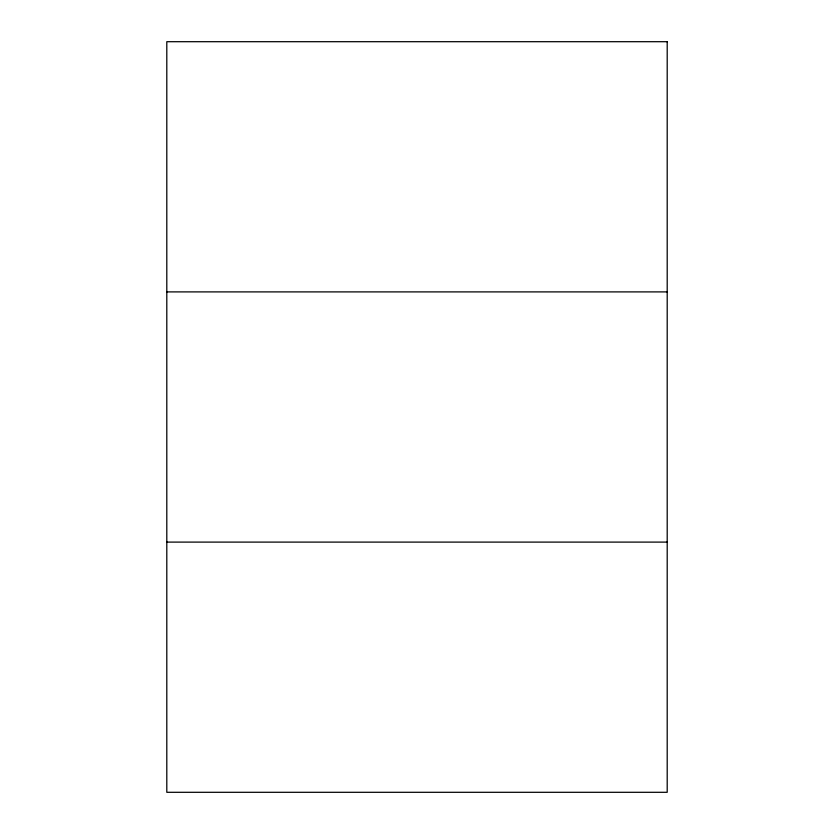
<?xml version="1.0" encoding="UTF-8"?>
<svg xmlns="http://www.w3.org/2000/svg" width="834" height="834" viewBox="0 0 834 834"><rect width="100%" height="100%" fill="white"/><g stroke="black" fill="none" stroke-linecap="round" stroke-linejoin="round"><path stroke-width="1.25" d="M166.8 291.9L667.2 291.9M166.8 542.1L667.2 542.1M667.2 41.7L166.8 41.7L166.8 792.3L667.2 792.3L667.2 41.7"/></g></svg>
